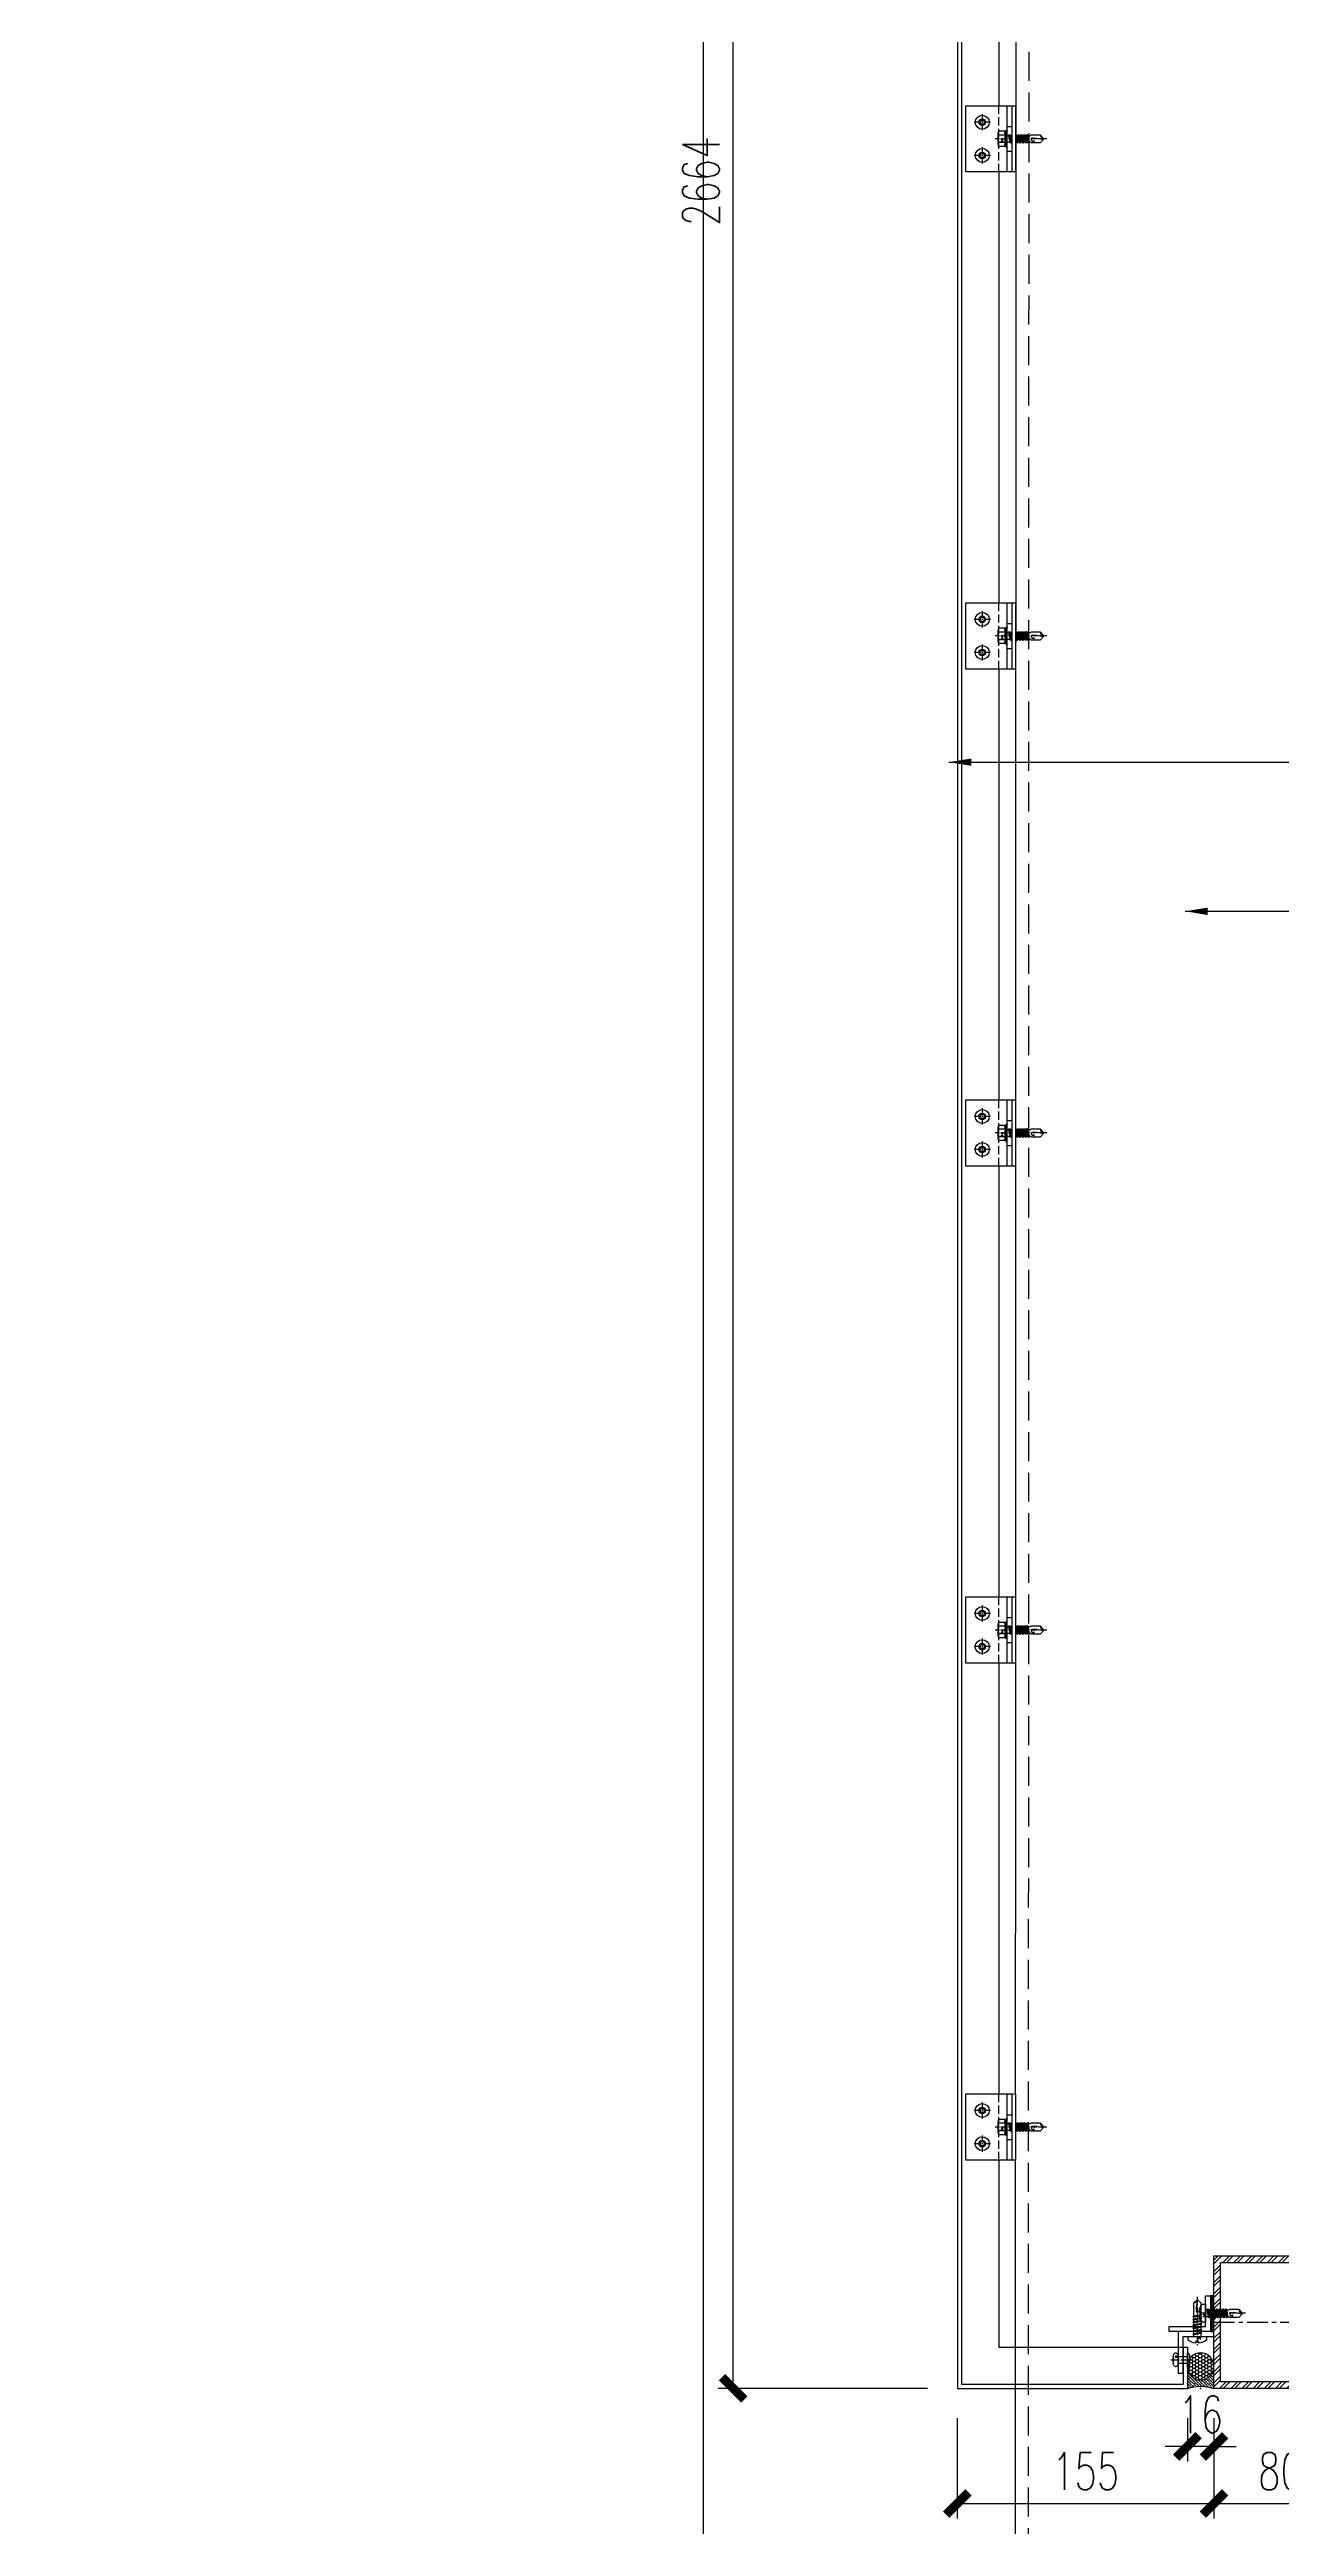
# Model space of a CAD drawing. Extents: x -160106 to 966792, y -663931 to 1550022.
# Drawn here: x -41929 to -41185, y -85866 to -84372 of the extents above; entities that cross this region are included whole.
import ezdxf
from ezdxf.enums import TextEntityAlignment as Align
from ezdxf.xclip import XClip

# ---------------------------------------------------------------- set-up
doc = ezdxf.new("R2010")
doc.units = 0
for name, pattern in [('CENTER', [2, 1.25, -0.25, 0.25, -0.25]), ('ZN-CENTER', [2, 1.25, -0.25, 0.25, -0.25]), ('ZN-DASH', [0.35, 0.25, -0.1])]:
    doc.linetypes.add(name, pattern=pattern)
for name, color, linetype in [('!ZN1-填充-8', 8, 'Continuous'), ('!ZN3-铝板幕墙-3', 3, 'Continuous'), ('!ZN4-辅助材料-1', 1, 'Continuous'), ('!ZN4-配件-11', 11, 'Continuous'), ('!ZN5-钢材投影-40', 40, 'Continuous'), ('!ZN5-铝材投影-112', 112, 'Continuous'), ('!ZN5-铝材断面-6', 6, 'Continuous'), ('!ZN6-虚线-8', 8, 'ZN-DASH'), ('20剖面图$0$A-LIN-V', 9, 'Continuous'), ('2钢材断面', 2, 'Continuous'), ('A_Hatch', 8, 'Continuous'), ('DIM', 173, 'Continuous'), ('ZX', 240, 'CENTER')]:
    doc.layers.add(name, color=color, linetype=linetype)
doc.styles.add('DHTEXT-1', font='ROMANS.shx', dxfattribs={"width": 0.7, "bigfont": 'CHINESE.shx'})
doc.dimstyles.new('ZN9', dxfattribs={"dimscale": 9, "dimtxt": 2.5, "dimasz": 1.5, "dimexe": 1, "dimexo": 2, "dimgap": 0.9, "dimtad": 1, "dimdec": 0, "dimdsep": 46, "dimtxsty": 'DHTEXT-1', "dimblk": 'ARCHTICK', "dimcen": 2.5, "dimclrd": 173, "dimclre": 173, "dimclrt": 7, "dimazin": 2, "dimtfac": 1, "dimtix": 1, "dimtmove": 2, "dimatfit": 3, "dimfxl": 0, "dimarcsym": 0})

# ---------------------------------------------------------------- blocks, each defined once
blk = doc.blocks.new('20250822090122')
at = {"layer": 'A_Hatch'}
h = blk.add_hatch(dxfattribs=at)
h.set_pattern_fill('ANSI32', color=256)
h.set_pattern_definition([(45, (-80, -40), (-3.3676, 3.3676), []), (45, (-77.755, -40), (-3.3676, 3.3676), [])])
h.paths.add_polyline_path([(0, 40), (-80, 40), (-80, -40), (0, -40)])
h.paths.add_polyline_path([(-4, 36), (-4, -36), (-76, -36), (-76, 36)], flags=16)
at = {"layer": '2钢材断面'}
for points in [[(-80, 40), (0, 40), (0, -40), (-80, -40)], [(-76, 36), (-4, 36), (-4, -36), (-76, -36)]]:
    blk.add_lwpolyline(points, close=True, dxfattribs=at)
blk = doc.blocks.new('*U2074')
at = {"color": 0, "linetype": 'CENTER', "ltscale": 3}
blk.add_line((10, 0), (-2.5, 0), dxfattribs=at)
at = {"linetype": 'ByBlock', "lineweight": -2, "ltscale": 10}
for p, q in [((-1.2, -3), (-1.2, 3)), ((0, 4.2), (0, -4.2)), ((5.5, 2), (0, 2)), ((5.5, 2.5), (5.5, -2.5)), ((5.5, -2), (0, -2))]:
    blk.add_line(p, q, dxfattribs=at)
for centre, radius, start, end in [((4.4, 0), 5.96, 160.395, 199.605), ((0, 3), 1.2, 90, 180), ((7, 2.5), 1.5, 348.448, 180), ((16.2, 0), 8, 164.3308, 195.6692), ((6.2, 0), 2.67, 323.2266, 36.7843), ((0, -3), 1.2, 180, 270), ((7, -2.5), 1.5, 180, 11.552)]:
    blk.add_arc(centre, radius, start, end, dxfattribs=at)
at = {"layer": 'Defpoints', "color": 0, "ltscale": 10, "style": 'DHTEXT-1', "width": 0.7}
blk.add_text('D4', height=1, rotation=90, dxfattribs=at).set_placement((7.4, -1.8), align=Align.CENTER)
blk = doc.blocks.new('*U3023')
at = {"color": 0, "linetype": 'CENTER', "ltscale": 3}
blk.add_line((24, 0), (-5.9, 0), dxfattribs=at)
at = {"linetype": 'ByBlock', "ltscale": 10}
for p, q in [((0, 2.1), (14.3, 2.1)), ((1.4, 2.7), (2.2, -2.7)), ((3.2, 2.7), (4, -2.7)), ((5, 2.7), (5.8, -2.7)), ((6.8, 2.7), (7.6, -2.7)), ((8.6, 2.7), (9.4, -2.7)), ((10.4, 2.7), (11.2, -2.7)), ((12.2, 2.7), (13, -2.7)), ((14.3, -2.1), (0, -2.1))]:
    blk.add_line(p, q, dxfattribs=at)
blk.add_lwpolyline([(-3.9, 1, -0.137385), (-2.1, 5.5), (0, 5.5), (0, -5.5), (-2.1, -5.5, -0.137385), (-3.9, -1), (-3, -1), (-3, 1)], format="xyb", close=True, dxfattribs=at)
for points in [[(1.8, -2.1), (1, 2.1), (1.4, 2.7), (1.8, 2.1), (2.6, -2.1), (2.2, -2.7)], [(3.6, -2.1), (2.8, 2.1), (3.2, 2.7), (3.6, 2.1), (4.4, -2.1), (4, -2.7)], [(5.4, -2.1), (4.6, 2.1), (5, 2.7), (5.4, 2.1), (6.2, -2.1), (5.8, -2.7)], [(7.2, -2.1), (6.4, 2.1), (6.8, 2.7), (7.2, 2.1), (8, -2.1), (7.6, -2.7)], [(9, -2.1), (8.2, 2.1), (8.6, 2.7), (9, 2.1), (9.8, -2.1), (9.4, -2.7)], [(10.8, -2.1), (10, 2.1), (10.4, 2.7), (10.8, 2.1), (11.6, -2.1), (11.2, -2.7)], [(12.6, -2.1), (11.8, 2.1), (12.2, 2.7), (12.6, 2.1), (13.4, -2.1), (13, -2.7)]]:
    blk.add_lwpolyline(points, close=True, dxfattribs=at)
for points in [[(14.3, -2.1, -0.414214), (14.4, -2.2), (14.4, -2.3), (20.2, -2.3), (22, -0.3), (22, 0.3), (20.2, 2.3), (14.4, 2.3), (14.4, 2.2, -0.414214), (14.3, 2.1)], [(16.5, -2.3), (16.4, -1.2), (15.8, -1.5, -0.530462), (15, -1.2), (14.8, 0.1, -0.651316), (15.5, 0.5), (16, 0.2), (16.8, 0.7), (22, -0.3, -0.201226), (20.2, 2.3)]]:
    blk.add_lwpolyline(points, format="xyb", dxfattribs=at)
at = {"layer": 'Defpoints', "color": 0, "ltscale": 10, "style": 'DHTEXT-1', "width": 0.7}
blk.add_text('5.5', height=1, rotation=90, dxfattribs=at).set_placement((-0.5, -1.4), align=Align.CENTER)
blk = doc.blocks.new('16胶缝')
at = {"layer": '!ZN1-填充-8', "ltscale": 0.1}
h = blk.add_hatch(dxfattribs=at)
h.set_pattern_fill('HONEY', color=256, scale=10, style=0)
h.set_pattern_definition([(5e-15, (-19679.56, -11324.3713), (1.875, 1.08253175), [1.25, -2.5]), (120, (-19679.56, -11324.3713), (-1.874999996, 1.082531757), [1.25, -2.5]), (60, (-19679.56, -11324.3713), (4e-09, 2.165063507), [-2.5, 1.25])])
edge = h.paths.add_edge_path()
edge.add_ellipse((8, 13.4), major_axis=(0, -8.15), ratio=0.981746, start_angle=0, end_angle=360)
h = blk.add_hatch(dxfattribs=at)
h.set_pattern_fill('ANSI36', color=256, scale=10, style=0)
h.set_pattern_definition([(45, (-19679.5754, -11324.3713), (0.66291261, 2.43067956), [3.125, -0.625, 0, -0.625])])
edge = h.paths.add_edge_path()
edge.add_ellipse((8, 13.4), major_axis=(0.87, 8.1), ratio=0.981332, start_angle=124.6263, end_angle=247.3977, ccw=False)
edge.add_arc((0, 10.2), 1.2, 269.9716, 324.4867, ccw=False)
edge.add_line((0, 9), (0, 0))
edge.add_arc((8, -24.9), 26.2, 432.2032, 467.7968, ccw=False)
edge.add_line((16, 0), (16, 9))
edge.add_arc((16, 10.2), 1.23, 216.5906, 269.6986, ccw=False)
at = {"layer": '!ZN4-辅助材料-1', "color": 1, "ltscale": 0.1}
blk.add_arc((8, -24.9), 26.2, 72.2032, 107.7968, dxfattribs=at)
blk.add_ellipse((8, 13.4), major_axis=(0, -8.15), ratio=0.981746, dxfattribs=at)
blk.add_point((8, 0), dxfattribs=at)
blk = doc.blocks.new('胶缝断面')
at = {"color": 7, "ltscale": 0.1, "extrusion": (0, 0, -1), "zscale": -1, "rotation": 180}
blk.add_blockref('16胶缝', (8, 0), dxfattribs=at)
blk = doc.blocks.new('*U1991')
at = {"color": 0, "linetype": 'ZN-CENTER', "ltscale": 3}
blk.add_line((24, 0), (-7.3, 0), dxfattribs=at)
at = {"ltscale": 10}
for p, q in [((-5.4, -3.5), (-5.4, 3.5)), ((-1, 4.6), (-4.9, 4.6)), ((-1, 2.3), (-4.9, 2.3)), ((-0.6, -5.1), (-0.6, 5.1)), ((-0.2, 5.5), (0, 4.8)), ((0, -4.8), (0, 4.8)), ((0, 2.1), (14.3, 2.1)), ((1.4, 2.7), (2.2, -2.7)), ((3.2, 2.7), (4, -2.7)), ((5, 2.7), (5.8, -2.7)), ((6.8, 2.7), (7.6, -2.7)), ((8.6, 2.7), (9.4, -2.7)), ((10.4, 2.7), (11.2, -2.7)), ((12.2, 2.7), (13, -2.7)), ((-1, -2.3), (-4.9, -2.3)), ((-1, -4.6), (-4.9, -4.6)), ((-0.2, -5.5), (0, -4.8)), ((14.3, -2.1), (0, -2.1))]:
    blk.add_line(p, q, dxfattribs=at)
for points in [[(1.8, -2.1), (1, 2.1), (1.4, 2.7), (1.8, 2.1), (2.6, -2.1), (2.2, -2.7)], [(3.6, -2.1), (2.8, 2.1), (3.2, 2.7), (3.6, 2.1), (4.4, -2.1), (4, -2.7)], [(5.4, -2.1), (4.6, 2.1), (5, 2.7), (5.4, 2.1), (6.2, -2.1), (5.8, -2.7)], [(7.2, -2.1), (6.4, 2.1), (6.8, 2.7), (7.2, 2.1), (8, -2.1), (7.6, -2.7)], [(9, -2.1), (8.2, 2.1), (8.6, 2.7), (9, 2.1), (9.8, -2.1), (9.4, -2.7)], [(10.8, -2.1), (10, 2.1), (10.4, 2.7), (10.8, 2.1), (11.6, -2.1), (11.2, -2.7)], [(12.6, -2.1), (11.8, 2.1), (12.2, 2.7), (12.6, 2.1), (13.4, -2.1), (13, -2.7)]]:
    blk.add_lwpolyline(points, close=True, dxfattribs=at)
for points in [[(14.3, -2.1, -0.414214), (14.4, -2.2), (14.4, -2.3), (20.2, -2.3), (22, -0.3), (22, 0.3), (20.2, 2.3), (14.4, 2.3), (14.4, 2.2, -0.414214), (14.3, 2.1)], [(16.5, -2.3), (16.4, -1.2), (15.8, -1.5, -0.530462), (15, -1.2), (14.8, 0.1, -0.651316), (15.5, 0.5), (16, 0.2), (16.8, 0.7), (22, -0.3, -0.201226), (20.2, 2.3)]]:
    blk.add_lwpolyline(points, format="xyb", dxfattribs=at)
for centre, radius, start, end in [((-3.9, 3.5), 1.58, 133.1736, 226.8264), ((0.1, 0), 5.58, 155.5673, 204.4327), ((0.1, 3.5), 1.58, 133.1736, 226.8264), ((4.1, 0), 5.58, 155.5673, 204.4327), ((7.5, -2.9), 11.3, 132.4922, 138.6064), ((-3.9, -3.5), 1.58, 133.1736, 226.8264), ((0.1, -3.5), 1.58, 133.1736, 226.8264), ((7.5, 2.9), 11.3, 221.3936, 227.5078)]:
    blk.add_arc(centre, radius, start, end, dxfattribs=at)
at = {"layer": 'Defpoints', "color": 0, "ltscale": 10, "style": 'DHTEXT-1', "width": 0.7}
blk.add_text('5.5', height=1, rotation=90, dxfattribs=at).set_placement((-2.5, -0.9), align=Align.CENTER)
blk = doc.blocks.new('*U2070')
at = {"color": 0, "linetype": 'CENTER', "ltscale": 3}
for p, q in [((4.9, 0), (-4.9, 0)), ((0, 4.9), (0, -4.9))]:
    blk.add_line(p, q, dxfattribs=at)
at = {"linetype": 'ByBlock', "ltscale": 10}
for radius in [4.2, 2, 1.23]:
    blk.add_circle((0, 0), radius, dxfattribs=at)
blk = doc.blocks.new('*U2372')
at = {"ltscale": 0.125}
blk.add_wipeout([(-20, -30), (20, -30), (20, -5), (-20, -5)], dxfattribs=at).dxf.layer = '!ZN6-虚线-8'
at = {"layer": '!ZN1-填充-8'}
h = blk.add_hatch(dxfattribs=at)
h.set_pattern_fill('NET3', color=256, scale=0.75, angle=180, style=0)
h.set_pattern_definition([(180, (-1731.706, 294.7402), (-3e-16, -2.38125), []), (240, (-1731.706, 294.7402), (2.062223, -1.190625), []), (300, (-1731.706, 294.7402), (2.062223, 1.190625), [])])
h.paths.add_polyline_path([(20, 0), (-20, 0), (-20, -2), (20, -2)])
at = {"layer": '!ZN5-铝材投影-112'}
blk.add_lwpolyline([(20, -2), (-20, -2), (-20, -30), (20, -30)], close=True, dxfattribs=at)
at = {"layer": '!ZN6-虚线-8', "color": 8, "linetype": 'ZN-DASH', "ltscale": 20}
blk.add_line((-20, -10), (20, -10), dxfattribs=at)
at = {"layer": '!ZN6-虚线-8', "linetype": 'ZN-DASH', "ltscale": 10}
for p, q in [((-7.5, -5), (-7.5, -2)), ((7.5, -5), (7.5, -2))]:
    blk.add_line(p, q, dxfattribs=at)
at = {"layer": '!ZN4-配件-11', "color": 1, "xscale": -1, "rotation": 270}
for name, p in [('*U1991', (0, -5)), ('*U2070', (-10, -20)), ('*U2070', (10, -20))]:
    blk.add_blockref(name, p, dxfattribs=at)
at = {"ltscale": 0.25}
blk.add_wipeout([(20, 0), (20, -2), (-20, -2), (-20, 0)], dxfattribs=at).dxf.layer = '!ZN4-辅助材料-1'
at = {"layer": '!ZN4-辅助材料-1'}
blk.add_lwpolyline([(20, 0), (-20, 0), (-20, -2), (20, -2)], close=True, dxfattribs=at)
at = {"layer": '!ZN5-铝材投影-112', "ltscale": 0.25}
blk.add_line((-20, -5), (20, -5), dxfattribs=at)
blk = doc.blocks.new('20250911162422')
at = {"layer": '!ZN1-填充-8'}
h = blk.add_hatch(dxfattribs=at)
h.set_pattern_fill('NET3', color=256, scale=0.4, angle=-90, style=0)
h.set_pattern_definition([(270, (-42333.5524, 24935.2524), (1.27, -5e-16), []), (330, (-42333.5524, 24935.2524), (0.635, 1.099852263), []), (30, (-42333.5524, 24935.2524), (-0.635, 1.099852263), [])])
h.paths.add_polyline_path([(-2336.5, 5986.3), (-2334.5, 5986.3), (-2334.5, 6007.8), (-2336.5, 6007.8)])
at = {"layer": '!ZN3-铝板幕墙-3'}
for p, q in [((-2464.3, 8613.6), (-2464.3, 5977)), ((-2464.3, 5977), (-2350.5, 5977))]:
    blk.add_line(p, q, dxfattribs=at)
for points in [[(-2489.3, 8616.1), (-2489.3, 5952)], [(-2486.8, 8613.6), (-2486.8, 5954.5)], [(-2353, 5977), (-2353, 5954.5)], [(-2350.5, 5977), (-2350.5, 5952)], [(-2489.3, 5952), (-2350.5, 5952)], [(-2486.8, 5954.5), (-2353, 5954.5)]]:
    blk.add_lwpolyline(points, dxfattribs=at)
at = {"layer": '!ZN4-辅助材料-1', "ltscale": 5}
blk.add_lwpolyline([(-2336.5, 5986.3), (-2334.5, 5986.3), (-2334.5, 6007.8), (-2336.5, 6007.8)], close=True, dxfattribs=at)
at = {"layer": '!ZN5-钢材投影-40', "ltscale": 0.3}
blk.add_line((-2453.8, 8580.1), (-2454.5, 5254.5), dxfattribs=at)
at = {"layer": '!ZN5-铝材投影-112'}
for points in [[(-2336.5, 6007.8), (-2336.5, 5986.3), (-2361.5, 5986.3), (-2361.5, 5989.3), (-2339.5, 5989.3), (-2339.5, 6007.8)], [(-2334.5, 5986.3), (-2356, 5986.3), (-2356, 5961.3), (-2353, 5961.3), (-2353, 5983.3), (-2334.5, 5983.3)]]:
    blk.add_lwpolyline(points, close=True, dxfattribs=at)
at = {"layer": '!ZN6-虚线-8', "color": 8, "linetype": 'ZN-DASH', "ltscale": 70}
blk.add_line((-2446.5, 5254.5), (-2445.8, 8580.1), dxfattribs=at)
at = {"color": 1, "ltscale": 10}
blk.add_line((-3940.5, 16217.4), (-1.2, 16217.4), dxfattribs=at)
at = {"color": 3, "ltscale": 10}
for p, q in [((-3940.5, 16215.9), (-1.2, 16215.9)), ((-3940.5, 16213.4), (-1.2, 16213.4)), ((-3940.5, 16188.4), (-1.2, 16188.4)), ((-3940.5, 16185.9), (-1.2, 16185.9))]:
    blk.add_line(p, q, dxfattribs=at)
at = {"color": 6, "ltscale": 10}
for p, q in [((-3940.5, 16150), (-1.2, 16150)), ((-3940.5, 16147.5), (-1.2, 16147.5)), ((-3940.5, 15902.5), (-1.2, 15902.5)), ((-3940.5, 15900), (-1.2, 15900))]:
    blk.add_line(p, q, dxfattribs=at)
at = {"layer": '20剖面图$0$A-LIN-V'}
blk.add_line((38.3, 15800), (-5372.1, 15800), dxfattribs=at)
at = {"layer": 'ZX', "ltscale": 10}
blk.add_line((-2334.5, 5992), (-2200.1, 5992), dxfattribs=at)
at = {"layer": '!ZN4-辅助材料-1', "rotation": 180}
blk.add_blockref('胶缝断面', (-2342.5, 5952), dxfattribs=at)
at = {"layer": '!ZN4-配件-11', "color": 1}
for name, p, rotation in [('*U3023', (-2344.5, 5983.3), 90), ('*U2074', (-2350.5, 5969.3), 180)]:
    blk.add_blockref(name, p, dxfattribs=dict(at, rotation=rotation))
blk.add_blockref('*U3023', (-2339.5, 5997.4), dxfattribs=at)
at = {"layer": '!ZN5-铝材断面-6', "ltscale": 100}
blk.add_blockref('20250822090122', (-2254.5, 5992), dxfattribs=at)
at = {"xscale": -1, "rotation": 269.9892606286638}
for p in [(-2454.3, 7309.7), (-2454.3, 7009.7), (-2454.3, 6709.7), (-2454.3, 6409.7), (-2454.3, 6109.7)]:
    blk.add_blockref('*U2372', p, dxfattribs=at)
blk = doc.blocks.new('_ArchTick')
at = {"color": 0, "linetype": 'ByBlock', "const_width": 0.4}
blk.add_lwpolyline([(-0.5, -0.5), (0.5, 0.5)], dxfattribs=at)
blk = doc.blocks.new('*D2979')
at = {"layer": 'Defpoints', "color": 0, "ltscale": 90, "transparency": 16777216}
for p in [(-41516.2, -83119), (-41380.9, -83119), (-41380.9, -85783.1)]:
    blk.add_point(p, dxfattribs=at)
at = {"layer": 'DIM', "color": 173, "linetype": 'ByBlock', "lineweight": -2, "ltscale": 90, "transparency": 16777216}
for p, q in [((-41398.9, -83119), (-41525.2, -83119)), ((-41516.2, -85783.1), (-41516.2, -83119)), ((-41398.9, -85783.1), (-41525.2, -85783.1))]:
    blk.add_line(p, q, dxfattribs=at)
at = {"layer": 'DIM', "color": 173, "lineweight": -2, "ltscale": 90, "transparency": 16777216, "xscale": 13.5, "yscale": 13.5, "zscale": 13.5}
for p, rotation in [((-41516.2, -83119), 90), ((-41516.2, -85783.1), 270)]:
    blk.add_blockref('_ArchTick', p, dxfattribs=dict(at, rotation=rotation))
at = {"layer": 'DIM', "color": 7, "ltscale": 90, "transparency": 16777216, "insert": (-41535.6, -84451), "char_height": 22.5, "attachment_point": 5, "rotation": 90, "style": 'DHTEXT-1'}
blk.add_mtext('2664', dxfattribs=at)
blk = doc.blocks.new('*D2981')
at = {"layer": 'Defpoints', "color": 0, "ltscale": 90, "transparency": 16777216}
for p in [(-41380.9, -85783.1), (-41226, -85783.1), (-41226, -85852.5)]:
    blk.add_point(p, dxfattribs=at)
at = {"layer": 'DIM', "color": 173, "linetype": 'ByBlock', "lineweight": -2, "ltscale": 90, "transparency": 16777216}
for p, q in [((-41380.9, -85801.1), (-41380.9, -85861.5)), ((-41226, -85801.1), (-41226, -85861.5)), ((-41380.9, -85852.5), (-41226, -85852.5))]:
    blk.add_line(p, q, dxfattribs=at)
at = {"layer": 'DIM', "color": 173, "lineweight": -2, "ltscale": 90, "transparency": 16777216, "xscale": 13.5, "yscale": 13.5, "zscale": 13.5, "rotation": 180}
blk.add_blockref('_ArchTick', (-41380.9, -85852.5), dxfattribs=at)
at = {"layer": 'DIM', "color": 173, "lineweight": -2, "ltscale": 90, "transparency": 16777216, "xscale": 13.5, "yscale": 13.5, "zscale": 13.5}
blk.add_blockref('_ArchTick', (-41226, -85852.5), dxfattribs=at)
at = {"layer": 'DIM', "color": 7, "ltscale": 90, "transparency": 16777216, "insert": (-41303.4, -85833.1), "char_height": 22.5, "attachment_point": 5, "style": 'DHTEXT-1'}
blk.add_mtext('155', dxfattribs=at)
blk = doc.blocks.new('*D2982')
at = {"layer": 'Defpoints', "color": 0, "ltscale": 90, "transparency": 16777216}
for p in [(-41226, -85783.1), (-41145.9, -85783.1), (-41145.9, -85852.5)]:
    blk.add_point(p, dxfattribs=at)
at = {"layer": 'DIM', "color": 173, "linetype": 'ByBlock', "lineweight": -2, "ltscale": 90, "transparency": 16777216}
for p, q in [((-41226, -85801.1), (-41226, -85861.5)), ((-41145.9, -85801.1), (-41145.9, -85861.5)), ((-41226, -85852.5), (-41145.9, -85852.5))]:
    blk.add_line(p, q, dxfattribs=at)
at = {"layer": 'DIM', "color": 173, "lineweight": -2, "ltscale": 90, "transparency": 16777216, "xscale": 13.5, "yscale": 13.5, "zscale": 13.5, "rotation": 180}
blk.add_blockref('_ArchTick', (-41226, -85852.5), dxfattribs=at)
at = {"layer": 'DIM', "color": 173, "lineweight": -2, "ltscale": 90, "transparency": 16777216, "xscale": 13.5, "yscale": 13.5, "zscale": 13.5}
blk.add_blockref('_ArchTick', (-41145.9, -85852.5), dxfattribs=at)
at = {"layer": 'DIM', "color": 7, "ltscale": 90, "transparency": 16777216, "insert": (-41185.9, -85833.1), "char_height": 22.5, "attachment_point": 5, "style": 'DHTEXT-1'}
blk.add_mtext('80', dxfattribs=at)
blk = doc.blocks.new('*D2983')
at = {"layer": 'Defpoints', "color": 0, "ltscale": 90, "transparency": 16777216}
for p in [(-41242, -85783.1), (-41226, -85783.1), (-41242, -85818.1)]:
    blk.add_point(p, dxfattribs=at)
at = {"layer": 'DIM', "color": 173, "linetype": 'ByBlock', "lineweight": -2, "ltscale": 90, "transparency": 16777216}
for p, q in [((-41242, -85801.1), (-41242, -85827.1)), ((-41226, -85801.1), (-41226, -85827.1)), ((-41242, -85818.1), (-41255.5, -85818.1)), ((-41226, -85818.1), (-41242, -85818.1)), ((-41226, -85818.1), (-41212.5, -85818.1))]:
    blk.add_line(p, q, dxfattribs=at)
at = {"layer": 'DIM', "color": 173, "lineweight": -2, "ltscale": 90, "transparency": 16777216, "xscale": 13.5, "yscale": 13.5, "zscale": 13.5}
blk.add_blockref('_ArchTick', (-41242, -85818.1), dxfattribs=at)
at = {"layer": 'DIM', "color": 173, "lineweight": -2, "ltscale": 90, "transparency": 16777216, "xscale": 13.5, "yscale": 13.5, "zscale": 13.5, "rotation": 180}
blk.add_blockref('_ArchTick', (-41226, -85818.1), dxfattribs=at)
at = {"layer": 'DIM', "color": 7, "ltscale": 90, "transparency": 16777216, "insert": (-41234, -85798.8), "char_height": 22.5, "attachment_point": 5, "style": 'DHTEXT-1'}
blk.add_mtext('16', dxfattribs=at)

msp = doc.modelspace()

# ---------------------------------------------------------------- block references
at = {"ltscale": 100}
ref = msp.add_blockref('20250911162422', (-38891.53, -91735.1), dxfattribs=at)
XClip(ref).set_block_clipping_path([(-2642.7646733541, 5752.193232259), (-1150.5523255454, 9333.3919109109)])
ref = msp.add_blockref('20250911162422', (-37563, -101413.89), dxfattribs=at)
XClip(ref).set_block_clipping_path([(-707.5583296459, 14655.2594950696), (387.8619593782, 16488.0939963564)])

# ---------------------------------------------------------------- next in the draw order: dimensions: what is measured, and where the dimension line sits
at = {"layer": 'DIM', "ltscale": 90}
dim = msp.add_linear_dim(base=(-41516.21, -83118.96), p1=(-41380.86, -85783.1), p2=(-41380.86, -83118.96), angle=90, dimstyle='ZN9', dxfattribs=at)
dim.commit()
dim.dimension.update_dxf_attribs({"geometry": '*D2979', "text_midpoint": (-41535.56, -84451.03)})
for base, p1, p2, picture, middle in [((-41225.99, -85852.48), (-41380.86, -85783.1), (-41225.99, -85783.1), '*D2981', (-41303.43, -85833.13)), ((-41241.99, -85818.15), (-41225.99, -85783.1), (-41241.99, -85783.1), '*D2983', (-41233.99, -85798.8)), ((-41145.86, -85852.48), (-41225.99, -85783.1), (-41145.86, -85783.15), '*D2982', (-41185.93, -85833.13))]:
    dim = msp.add_linear_dim(base=base, p1=p1, p2=p2, dimstyle='ZN9', dxfattribs=at)
    dim.commit()
    dim.dimension.update_dxf_attribs({"geometry": picture, "text_midpoint": middle})

# ---------------------------------------------------------------- next in the draw order: leaders
at = {"layer": 'DIM'}
for points in [[(-41385.95, -84801.6), (-40728.94, -84801.6), (-40615.41, -84801.6)], [(-41243.34, -84891.6), (-40728.94, -84891.6), (-40615.41, -84891.6)]]:
    msp.add_leader(points, dimstyle='ZN9', dxfattribs=at)

doc.saveas('drawing.dxf')
